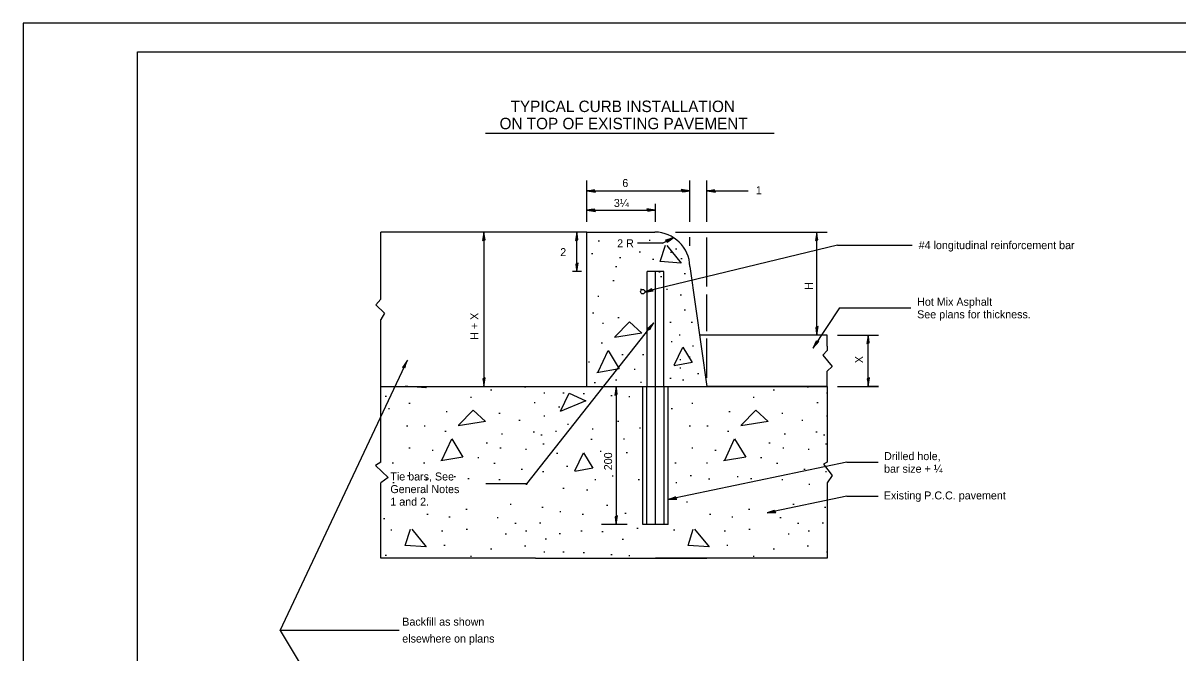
# Model space of a CAD drawing. Extents: x 0 to 2.83, y 0 to 1.83.
# Drawn here: x 0 to 1.683, y 0.916 to 1.833 of the extents above; entities that cross this region are included whole.
import ezdxf

# ---------------------------------------------------------------- set-up
doc = ezdxf.new("R2010")
doc.units = 0
for name, color, linetype in [('RD_Pr_Roadway_Dimensions', 7, 'Continuous'), ('RD_Pr_Roadway_Notes', 7, 'Continuous'), ('SH_General_Details', 7, 'Continuous'), ('SH_Printer_Plotting_Border', 7, 'Continuous')]:
    doc.layers.add(name, color=color, linetype=linetype)

msp = doc.modelspace()

# ---------------------------------------------------------------- linework, layer by layer
at = {"layer": 'RD_Pr_Roadway_Dimensions'}
for p, q in [((0.8217, 1.5438), (0.8217, 1.6038)), ((0.9718, 1.5438), (0.9718, 1.6038)), ((0.9967, 1.5438), (0.9967, 1.6038)), ((0.8217, 1.5888), (0.9718, 1.5888)), ((0.9967, 1.5888), (1.0567, 1.5888)), ((0.9216, 1.5438), (0.9216, 1.5701)), ((0.8217, 1.5608), (0.9216, 1.5608)), ((0.6716, 1.5288), (0.6716, 1.3037)), ((0.8069, 1.4712), (0.8069, 1.5288)), ((0.9319, 1.5126), (0.9481, 1.5207)), ((1.1567, 1.3787), (1.1567, 1.5288)), ((0.9319, 1.5126), (0.8955, 1.5126)), ((0.8138, 1.4712), (0.8009, 1.4712)), ((1.1867, 1.3787), (1.2467, 1.3787)), ((1.2317, 1.3037), (1.2317, 1.3787)), ((0.8643, 1.3037), (0.8643, 1.1027)), ((1.1867, 1.3037), (1.2467, 1.3037)), ((1.2467, 1.3037), (1.2317, 1.3037)), ((0.8664, 1.2532), (0.8682, 1.2532)), ((0.8802, 1.1027), (0.843, 1.1027))]:
    msp.add_line(p, q, dxfattribs=at)
for points in [[(0.8332, 1.5886), (0.8328, 1.5904), (0.8279, 1.5896), (0.8217, 1.5888), (0.8284, 1.5879), (0.8342, 1.5869), (0.8332, 1.5886), (0.8327, 1.5898), (0.8259, 1.5888), (0.8333, 1.5875), (0.8322, 1.589), (0.8291, 1.5888), (0.8321, 1.5883)], [(0.9603, 1.589), (0.9607, 1.5873), (0.9655, 1.588), (0.9718, 1.5888), (0.9651, 1.5897), (0.9593, 1.5908), (0.9603, 1.589), (0.9608, 1.5878), (0.9676, 1.5888), (0.9602, 1.5901), (0.9613, 1.5887), (0.9644, 1.5889), (0.9614, 1.5893)], [(1.0082, 1.5886), (1.0078, 1.5904), (1.0029, 1.5896), (0.9967, 1.5888), (1.0033, 1.5879), (1.0092, 1.5869), (1.0082, 1.5886), (1.0076, 1.5898), (1.0009, 1.5888), (1.0083, 1.5875), (1.0072, 1.589), (1.0041, 1.5888), (1.0071, 1.5883)], [(0.8332, 1.5607), (0.8328, 1.5624), (0.8279, 1.5616), (0.8217, 1.5608), (0.8284, 1.5599), (0.8342, 1.5589), (0.8332, 1.5607), (0.8327, 1.5618), (0.8259, 1.5608), (0.8333, 1.5595), (0.8322, 1.561), (0.8291, 1.5608), (0.8321, 1.5603)], [(0.9102, 1.561), (0.9105, 1.5593), (0.9154, 1.56), (0.9216, 1.5608), (0.915, 1.5618), (0.9091, 1.5628), (0.9102, 1.561), (0.9107, 1.5599), (0.9174, 1.5608), (0.91, 1.5621), (0.9111, 1.5607), (0.9142, 1.5609), (0.9113, 1.5613)], [(0.6715, 1.5173), (0.6732, 1.5177), (0.6724, 1.5225), (0.6716, 1.5288), (0.6707, 1.5221), (0.6697, 1.5163), (0.6715, 1.5173), (0.6726, 1.5178), (0.6716, 1.5246), (0.6703, 1.5172), (0.6718, 1.5183), (0.6716, 1.5214), (0.6711, 1.5184)], [(0.8068, 1.5173), (0.8085, 1.5177), (0.8078, 1.5225), (0.8069, 1.5288), (0.806, 1.5221), (0.805, 1.5163), (0.8068, 1.5173), (0.8079, 1.5178), (0.8069, 1.5246), (0.8056, 1.5172), (0.8071, 1.5183), (0.8069, 1.5214), (0.8064, 1.5184)], [(0.9377, 1.5157), (0.9388, 1.5143), (0.9428, 1.5172), (0.9481, 1.5207), (0.9417, 1.5185), (0.936, 1.5168), (0.9377, 1.5157), (0.9387, 1.5149), (0.9443, 1.5188), (0.9371, 1.5167), (0.9387, 1.5159), (0.9414, 1.5174), (0.9385, 1.5165)], [(1.1565, 1.5173), (1.1582, 1.5177), (1.1575, 1.5225), (1.1567, 1.5288), (1.1557, 1.5221), (1.1547, 1.5163), (1.1565, 1.5173), (1.1576, 1.5178), (1.1566, 1.5246), (1.1553, 1.5172), (1.1568, 1.5183), (1.1566, 1.5214), (1.1561, 1.5184)], [(0.8071, 1.4826), (0.8054, 1.4822), (0.8061, 1.4774), (0.8069, 1.4712), (0.8079, 1.4778), (0.8089, 1.4837), (0.8071, 1.4826), (0.806, 1.4821), (0.807, 1.4753), (0.8083, 1.4828), (0.8068, 1.4817), (0.807, 1.4785), (0.8075, 1.4815)], [(1.1568, 1.3902), (1.1551, 1.3898), (1.1558, 1.385), (1.1567, 1.3787), (1.1576, 1.3854), (1.1586, 1.3912), (1.1568, 1.3902), (1.1557, 1.3897), (1.1567, 1.3829), (1.158, 1.3903), (1.1565, 1.3892), (1.1567, 1.3861), (1.1572, 1.3891)], [(1.2315, 1.3672), (1.2332, 1.3676), (1.2325, 1.3725), (1.2317, 1.3787), (1.2308, 1.372), (1.2297, 1.3662), (1.2315, 1.3672), (1.2327, 1.3677), (1.2317, 1.3745), (1.2304, 1.3671), (1.2318, 1.3682), (1.2316, 1.3713), (1.2312, 1.3683)], [(0.6718, 1.3152), (0.6701, 1.3148), (0.6708, 1.3099), (0.6716, 1.3037), (0.6725, 1.3103), (0.6736, 1.3162), (0.6718, 1.3152), (0.6707, 1.3146), (0.6716, 1.3079), (0.6729, 1.3153), (0.6715, 1.3142), (0.6717, 1.3111), (0.6721, 1.3141)], [(1.2319, 1.3152), (1.2301, 1.3148), (1.2309, 1.3099), (1.2317, 1.3037), (1.2326, 1.3103), (1.2336, 1.3162), (1.2319, 1.3152), (1.2307, 1.3146), (1.2317, 1.3079), (1.233, 1.3153), (1.2315, 1.3142), (1.2317, 1.3111), (1.2322, 1.3141)], [(0.8641, 1.2922), (0.8658, 1.2926), (0.8651, 1.2974), (0.8643, 1.3037), (0.8634, 1.297), (0.8623, 1.2912), (0.8641, 1.2922), (0.8652, 1.2927), (0.8643, 1.2995), (0.863, 1.2921), (0.8644, 1.2932), (0.8642, 1.2963), (0.8638, 1.2933)], [(0.8644, 1.1142), (0.8627, 1.1138), (0.8635, 1.1089), (0.8643, 1.1027), (0.8652, 1.1094), (0.8662, 1.1152), (0.8644, 1.1142), (0.8633, 1.1137), (0.8643, 1.1069), (0.8656, 1.1143), (0.8641, 1.1132), (0.8643, 1.1101), (0.8648, 1.1131)]]:
    msp.add_lwpolyline(points, dxfattribs=at)
at = {"layer": 'RD_Pr_Roadway_Notes'}
for p, q in [((1.0948, 1.6724), (0.6737, 1.6724)), ((1.1867, 1.5099), (0.9075, 1.442)), ((1.1867, 1.5099), (1.2956, 1.5099)), ((1.1897, 1.4186), (1.1512, 1.3598)), ((1.1897, 1.4186), (1.2938, 1.4186)), ((0.7343, 1.162), (0.919, 1.3966)), ((0.3748, 0.948), (0.56, 1.3421)), ((1.2003, 1.1936), (0.9402, 1.1391)), ((1.2003, 1.1936), (1.2463, 1.1936)), ((0.7343, 1.162), (0.6743, 1.162)), ((1.2003, 1.1439), (1.0843, 1.1195)), ((1.2003, 1.1439), (1.2463, 1.1439)), ((0.5482, 0.948), (0.3748, 0.948)), ((0.3748, 0.948), (0.563, 0.6362))]:
    msp.add_line(p, q, dxfattribs=at)
for points in [[(0.9166, 1.4447), (0.9157, 1.4461), (0.9113, 1.4438), (0.9057, 1.441), (0.9123, 1.4424), (0.9181, 1.4433), (0.9166, 1.4447), (0.9157, 1.4456), (0.9097, 1.4424), (0.9171, 1.4436), (0.9156, 1.4446), (0.9127, 1.4434), (0.9157, 1.444)], [(0.9117, 1.3876), (0.9133, 1.3869), (0.9158, 1.3912), (0.919, 1.3966), (0.9141, 1.3919), (0.9097, 1.3879), (0.9117, 1.3876), (0.913, 1.3874), (0.9164, 1.3933), (0.9108, 1.3883), (0.9126, 1.3882), (0.9144, 1.3908), (0.9122, 1.3887)], [(1.1577, 1.3693), (1.156, 1.3699), (1.154, 1.3655), (1.1512, 1.3598), (1.1557, 1.3649), (1.1597, 1.3692), (1.1577, 1.3693), (1.1564, 1.3695), (1.1535, 1.3633), (1.1587, 1.3688), (1.1569, 1.3687), (1.1553, 1.366), (1.1573, 1.3682)], [(0.5549, 1.3318), (0.5567, 1.3314), (0.558, 1.3361), (0.56, 1.3421), (0.5563, 1.3365), (0.5529, 1.3316), (0.5549, 1.3318), (0.5562, 1.3318), (0.5582, 1.3383), (0.5539, 1.3322), (0.5556, 1.3325), (0.5568, 1.3354), (0.5551, 1.3329)], [(0.9515, 1.1412), (0.9508, 1.1428), (0.9462, 1.1411), (0.9402, 1.1391), (0.947, 1.1395), (0.9529, 1.1397), (0.9515, 1.1412), (0.9508, 1.1422), (0.9443, 1.1399), (0.9519, 1.1402), (0.9505, 1.1414), (0.9475, 1.1405), (0.9505, 1.1407)], [(1.0955, 1.1217), (1.0948, 1.1233), (1.0902, 1.1216), (1.0843, 1.1195), (1.091, 1.12), (1.0969, 1.1202), (1.0955, 1.1217), (1.0948, 1.1227), (1.0884, 1.1204), (1.0959, 1.1206), (1.0945, 1.1218), (1.0915, 1.121), (1.0945, 1.1212)]]:
    msp.add_lwpolyline(points, dxfattribs=at)
at = {"layer": 'SH_General_Details'}
for p, q in [((0, 1.8333), (0, 0)), ((2.8333, 1.8333), (0, 1.8333)), ((0.8217, 1.5288), (0.5216, 1.5288)), ((0.5216, 1.4312), (0.5216, 1.5288)), ((0.8217, 1.3037), (0.8217, 1.5288)), ((0.8217, 1.5288), (0.9207, 1.5288)), ((0.8383, 1.5162), (0.8401, 1.5162)), ((0.9123, 1.517), (0.9141, 1.517)), ((0.9508, 1.5288), (1.1717, 1.5288)), ((0.9718, 1.5087), (0.9718, 1.5213)), ((0.9967, 1.4497), (0.9967, 1.5209)), ((0.898, 1.5002), (0.8998, 1.5002)), ((0.9434, 1.4994), (0.9452, 1.4994)), ((0.951, 1.5044), (0.9528, 1.5044)), ((0.8283, 1.4977), (0.8301, 1.4977)), ((0.8694, 1.4918), (0.8712, 1.4918)), ((0.9174, 1.4893), (0.9192, 1.4893)), ((0.9586, 1.4901), (0.9604, 1.4901)), ((0.9718, 1.4787), (0.9718, 1.4817)), ((0.8636, 1.4784), (0.8654, 1.4784)), ((0.9093, 1.3037), (0.9093, 1.4712)), ((0.9339, 1.4712), (0.9093, 1.4712)), ((0.9216, 1.3037), (0.9216, 1.4712)), ((0.9266, 1.4708), (0.9284, 1.4708)), ((0.9339, 1.3037), (0.9339, 1.4712)), ((0.9636, 1.4683), (0.9654, 1.4683)), ((0.9718, 1.4787), (0.9967, 1.3037)), ((0.8594, 1.4582), (0.8612, 1.4582)), ((0.9291, 1.4641), (0.9309, 1.4641)), ((0.5216, 1.4312), (0.514, 1.4228)), ((0.8375, 1.4355), (0.8393, 1.4355)), ((0.8997, 1.4456), (0.9015, 1.4456)), ((0.9375, 1.4456), (0.9393, 1.4456)), ((0.9577, 1.4372), (0.9595, 1.4372)), ((0.9967, 1.3844), (0.9967, 1.4376)), ((0.514, 1.4228), (0.5267, 1.4108)), ((0.9636, 1.4153), (0.9654, 1.4153)), ((0.5267, 1.4108), (0.5216, 1.4012)), ((0.5216, 1.3037), (0.5216, 1.4012)), ((0.8299, 1.4111), (0.8317, 1.4111)), ((0.8669, 1.4044), (0.8687, 1.4044)), ((0.9426, 1.3977), (0.9444, 1.3977)), ((0.9737, 1.3977), (0.9755, 1.3977)), ((0.8442, 1.396), (0.846, 1.396)), ((0.8424, 1.3672), (0.8442, 1.3672)), ((0.9443, 1.3691), (0.9461, 1.3691)), ((0.956, 1.3792), (0.9578, 1.3792)), ((1.1717, 1.3787), (0.9859, 1.3787)), ((0.9967, 1.3165), (0.9967, 1.3737)), ((1.1717, 1.3787), (1.1567, 1.3787)), ((1.1717, 1.3625), (1.1717, 1.3787)), ((0.8728, 1.3506), (0.8746, 1.3506)), ((0.9028, 1.3504), (0.9046, 1.3504)), ((0.9703, 1.3472), (0.9721, 1.3472)), ((0.9754, 1.3632), (0.9772, 1.3632)), ((1.1717, 1.3562), (1.1654, 1.3493)), ((1.1654, 1.3493), (1.1792, 1.3331)), ((1.1717, 1.3625), (1.1717, 1.3562)), ((0.8238, 1.3399), (0.8256, 1.3399)), ((0.9569, 1.343), (0.9587, 1.343)), ((0.9569, 1.3312), (0.9587, 1.3312)), ((1.1792, 1.3331), (1.1717, 1.3262)), ((0.8636, 1.3136), (0.8654, 1.3136)), ((0.8904, 1.3291), (0.8922, 1.3291)), ((0.9426, 1.3161), (0.9444, 1.3161)), ((0.9611, 1.3136), (0.9629, 1.3136)), ((0.9829, 1.3228), (0.9847, 1.3228)), ((1.1717, 1.3232), (1.1717, 1.3262)), ((1.1717, 1.3037), (1.1717, 1.3232)), ((0.5216, 1.3037), (0.7467, 1.3037)), ((0.5216, 1.1935), (0.5216, 1.3037)), ((0.6812, 1.2989), (0.683, 1.2989)), ((0.7308, 1.3031), (0.7325, 1.3031)), ((0.7467, 1.3037), (0.9967, 1.3037)), ((0.8325, 1.3094), (0.8343, 1.3094)), ((0.8997, 1.3102), (0.9015, 1.3102)), ((0.903, 1.1027), (0.903, 1.3037)), ((0.909, 1.1027), (0.909, 1.3037)), ((0.9216, 1.1027), (0.9216, 1.3037)), ((0.9342, 1.1027), (0.9342, 1.3037)), ((0.9402, 1.1027), (0.9402, 1.3037)), ((1.1717, 1.3037), (0.9967, 1.3037)), ((0.9967, 1.3037), (1.1717, 1.3037)), ((1.0933, 1.2989), (1.0951, 1.2989)), ((1.1428, 1.3031), (1.1446, 1.3031)), ((1.1717, 1.3037), (1.1717, 1.2007)), ((0.5279, 1.2896), (0.5297, 1.2896)), ((0.5624, 1.2797), (0.5642, 1.2797)), ((0.6518, 1.2881), (0.6536, 1.2881)), ((0.7446, 1.2803), (0.7464, 1.2803)), ((0.7587, 1.2944), (0.7605, 1.2944)), ((0.7866, 1.2944), (0.7884, 1.2944)), ((0.8163, 1.2935), (0.8181, 1.2935)), ((0.8568, 1.2905), (0.8586, 1.2905)), ((0.8826, 1.2893), (0.8844, 1.2893)), ((0.9745, 1.2797), (0.9763, 1.2797)), ((1.0639, 1.2881), (1.0657, 1.2881)), ((1.1567, 1.2803), (1.1585, 1.2803)), ((0.5324, 1.2719), (0.5342, 1.2719)), ((0.6164, 1.2674), (0.6182, 1.2674)), ((0.6935, 1.265), (0.6953, 1.265)), ((0.7803, 1.2743), (0.7821, 1.2743)), ((0.9445, 1.2719), (0.9462, 1.2719)), ((1.0285, 1.2674), (1.0303, 1.2674)), ((1.1056, 1.265), (1.1074, 1.265)), ((0.5588, 1.2463), (0.5606, 1.2463)), ((0.5843, 1.2463), (0.5861, 1.2463)), ((0.7226, 1.2548), (0.7244, 1.2548)), ((0.7587, 1.2608), (0.7605, 1.2608)), ((0.7932, 1.2487), (0.795, 1.2487)), ((0.9709, 1.2463), (0.9727, 1.2463)), ((0.9964, 1.2463), (0.9982, 1.2463)), ((1.1347, 1.2548), (1.1365, 1.2548)), ((0.6146, 1.2385), (0.6164, 1.2385)), ((0.6971, 1.2346), (0.6989, 1.2346)), ((0.7434, 1.2379), (0.7452, 1.2379)), ((0.7545, 1.2331), (0.7563, 1.2331)), ((0.7758, 1.2385), (0.7776, 1.2385)), ((0.8292, 1.2421), (0.831, 1.2421)), ((0.8982, 1.2433), (0.9, 1.2433)), ((1.0267, 1.2385), (1.0285, 1.2385)), ((1.1092, 1.2346), (1.111, 1.2346)), ((1.1555, 1.2379), (1.1572, 1.2379)), ((1.1666, 1.2331), (1.1684, 1.2331)), ((0.5624, 1.2142), (0.5642, 1.2142)), ((0.6749, 1.2217), (0.6767, 1.2217)), ((0.695, 1.2142), (0.6968, 1.2142)), ((0.732, 1.2124), (0.7338, 1.2124)), ((0.7575, 1.2202), (0.7593, 1.2202)), ((0.8274, 1.2271), (0.8292, 1.2271)), ((0.8748, 1.2277), (0.8766, 1.2277)), ((0.9745, 1.2142), (0.9763, 1.2142)), ((1.087, 1.2217), (1.0888, 1.2217)), ((1.1071, 1.2142), (1.1089, 1.2142)), ((1.144, 1.2124), (1.1458, 1.2124)), ((1.1696, 1.2202), (1.1714, 1.2202)), ((0.596, 1.2112), (0.5978, 1.2112)), ((0.6626, 1.2004), (0.6644, 1.2004)), ((0.7773, 1.2067), (0.7791, 1.2067)), ((0.8409, 1.2097), (0.8427, 1.2097)), ((0.879, 1.2076), (0.8808, 1.2076)), ((1.0081, 1.2112), (1.0099, 1.2112)), ((1.0747, 1.2004), (1.0765, 1.2004)), ((1.1717, 1.2007), (1.1717, 1.1935)), ((0.5216, 1.1935), (0.5134, 1.1887)), ((0.5134, 1.1887), (0.5321, 1.1713)), ((0.5378, 1.1926), (0.5396, 1.1926)), ((0.5837, 1.1926), (0.5855, 1.1926)), ((0.686, 1.192), (0.6878, 1.192)), ((0.7259, 1.1833), (0.7278, 1.1833)), ((0.7572, 1.18), (0.759, 1.18)), ((0.792, 1.1875), (0.7938, 1.1875)), ((0.9499, 1.1926), (0.9517, 1.1926)), ((0.9958, 1.1926), (0.9976, 1.1926)), ((1.0981, 1.192), (1.0999, 1.192)), ((1.138, 1.1833), (1.1398, 1.1833)), ((1.1717, 1.1935), (1.1666, 1.1905)), ((1.1666, 1.1905), (1.1792, 1.1743)), ((1.1693, 1.18), (1.1711, 1.18)), ((0.5321, 1.1713), (0.5216, 1.1635)), ((0.5216, 1.0537), (0.5216, 1.1635)), ((0.539, 1.1641), (0.5408, 1.1641)), ((0.5603, 1.174), (0.5621, 1.174)), ((0.587, 1.1692), (0.5888, 1.1692)), ((0.6284, 1.1725), (0.6302, 1.1725)), ((0.6482, 1.1695), (0.65, 1.1695)), ((0.6935, 1.168), (0.6953, 1.168)), ((0.7329, 1.1614), (0.7347, 1.1614)), ((0.8331, 1.168), (0.8349, 1.168)), ((0.8583, 1.1734), (0.8601, 1.1734)), ((0.8964, 1.168), (0.8982, 1.168)), ((0.9511, 1.1641), (0.9529, 1.1641)), ((0.9724, 1.174), (0.9742, 1.174)), ((0.9991, 1.1692), (1.0009, 1.1692)), ((1.0405, 1.1725), (1.0423, 1.1725)), ((1.0603, 1.1695), (1.0621, 1.1695)), ((1.1056, 1.168), (1.1074, 1.168)), ((1.145, 1.1614), (1.1467, 1.1614)), ((1.1792, 1.1743), (1.1717, 1.1635)), ((1.1717, 1.1635), (1.1717, 1.159)), ((0.7866, 1.1554), (0.7884, 1.1554)), ((0.8211, 1.1533), (0.8229, 1.1533)), ((1.1717, 1.159), (1.1717, 1.0537)), ((0.5546, 1.1359), (0.5564, 1.1359)), ((0.7097, 1.1323), (0.7115, 1.1323)), ((0.756, 1.1278), (0.7578, 1.1278)), ((0.8502, 1.1308), (0.852, 1.1308)), ((0.9667, 1.1359), (0.9685, 1.1359)), ((1.1218, 1.1323), (1.1236, 1.1323)), ((1.1681, 1.1278), (1.1699, 1.1278)), ((0.5252, 1.1113), (0.527, 1.1113)), ((0.5885, 1.1176), (0.5903, 1.1176)), ((0.6206, 1.1137), (0.6224, 1.1137)), ((0.6452, 1.1248), (0.647, 1.1248)), ((0.6908, 1.1128), (0.6926, 1.1128)), ((0.7821, 1.1215), (0.7839, 1.1215)), ((0.8148, 1.1176), (0.8166, 1.1176)), ((0.8769, 1.1191), (0.8787, 1.1191)), ((1.0006, 1.1176), (1.0024, 1.1176)), ((1.0327, 1.1137), (1.0345, 1.1137)), ((1.0573, 1.1248), (1.0591, 1.1248)), ((1.1029, 1.1128), (1.1047, 1.1128)), ((0.5357, 1.0951), (0.5375, 1.0951)), ((0.6458, 1.096), (0.6476, 1.096)), ((0.7166, 1.1044), (0.7184, 1.1044)), ((0.7527, 1.1053), (0.7545, 1.1053)), ((0.8946, 1.0972), (0.8964, 1.0972)), ((0.9402, 1.1027), (0.903, 1.1027)), ((0.9477, 1.0951), (0.9496, 1.0951)), ((1.0579, 1.096), (1.0597, 1.096)), ((1.1287, 1.1044), (1.1305, 1.1044)), ((1.1648, 1.1053), (1.1666, 1.1053)), ((0.6098, 1.0936), (0.6116, 1.0936)), ((0.7028, 1.0891), (0.7046, 1.0891)), ((0.7323, 1.0936), (0.7341, 1.0936)), ((0.7608, 1.0819), (0.7626, 1.0819)), ((0.7815, 1.0894), (0.7833, 1.0894)), ((0.813, 1.0936), (0.8148, 1.0936)), ((0.8436, 1.0927), (0.8454, 1.0927)), ((0.8733, 1.0813), (0.8751, 1.0813)), ((1.0219, 1.0936), (1.0237, 1.0936)), ((1.1149, 1.0891), (1.1167, 1.0891)), ((1.1443, 1.0936), (1.1461, 1.0936)), ((0.6134, 1.0726), (0.6152, 1.0726)), ((0.6812, 1.0672), (0.683, 1.0672)), ((0.7308, 1.0714), (0.7325, 1.0714)), ((0.7587, 1.0627), (0.7605, 1.0627)), ((0.7866, 1.0627), (0.7884, 1.0627)), ((0.8163, 1.0618), (0.8181, 1.0618)), ((1.0255, 1.0726), (1.0273, 1.0726)), ((1.0933, 1.0672), (1.0951, 1.0672)), ((1.1428, 1.0714), (1.1446, 1.0714)), ((0.7467, 1.0537), (0.5216, 1.0537)), ((0.5279, 1.0579), (0.5297, 1.0579)), ((0.6518, 1.0564), (0.6536, 1.0564)), ((0.7467, 1.0537), (0.9967, 1.0537)), ((0.8568, 1.0588), (0.8586, 1.0588)), ((0.8826, 1.0576), (0.8844, 1.0576)), ((1.1717, 1.0537), (0.9216, 1.0537)), ((1.1717, 1.0537), (0.9967, 1.0537)), ((1.0639, 1.0564), (1.0657, 1.0564))]:
    msp.add_line(p, q, dxfattribs=at)
msp.add_lwpolyline([(0.1667, 1.7917), (2.7917, 1.7917), (2.7917, 0.0417), (0.1667, 0.0417)], close=True, dxfattribs=at)
for points in [[(0.938, 1.5093), (0.9593, 1.4835), (0.9287, 1.4859), (0.9362, 1.5096)], [(0.8622, 1.3762), (0.8838, 1.3978), (0.9018, 1.3813), (0.8619, 1.3753)], [(0.8382, 1.3252), (0.8526, 1.3564), (0.8688, 1.3293), (0.8364, 1.3239)], [(0.9489, 1.3348), (0.9615, 1.3609), (0.975, 1.3387), (0.9489, 1.3339)], [(0.5876, 1.3016), (0.5609, 1.3037), (0.557, 1.304)], [(0.5861, 1.3037), (0.5876, 1.3016)], [(0.783, 1.2678), (0.7959, 1.2942), (0.8199, 1.2831), (0.7827, 1.2672)], [(1.1708, 1.2944), (1.1717, 1.2944)], [(0.6344, 1.2476), (0.656, 1.2692), (0.674, 1.2527), (0.6341, 1.2466)], [(1.0465, 1.2476), (1.0681, 1.2692), (1.0861, 1.2527), (1.0462, 1.2466)], [(1.1708, 1.2608), (1.1717, 1.2608)], [(0.6104, 1.1965), (0.6248, 1.2277), (0.641, 1.2007), (0.6086, 1.1953)], [(1.0225, 1.1965), (1.0369, 1.2277), (1.0531, 1.2007), (1.0207, 1.1953)], [(0.8043, 1.1809), (0.8169, 1.207), (0.8304, 1.1848), (0.8043, 1.18)], [(0.5663, 1.0957), (0.5876, 1.0699), (0.557, 1.0723), (0.5645, 1.096)], [(0.9784, 1.0957), (0.9997, 1.0699), (0.9691, 1.0723), (0.9766, 1.096)], [(1.1708, 1.0627), (1.1717, 1.0627)]]:
    msp.add_lwpolyline(points, dxfattribs=at)
msp.add_circle((0.9031, 1.4419), 0.00323, dxfattribs=at)
msp.add_arc((0.9202, 1.4772), 0.0516, 1.6589, 89.3602, dxfattribs=at)
at = {"layer": 'SH_Printer_Plotting_Border'}
msp.add_lwpolyline([(0, 0), (2.8333, 0), (2.8333, 1.8333), (0, 1.8333)], close=True, dxfattribs=at)

# ---------------------------------------------------------------- texts
at = {"layer": 'RD_Pr_Roadway_Dimensions'}
for s, height, p in [('6', 0.0117, (0.8733, 1.5944)), ('1', 0.0117, (1.0679, 1.5839)), ('3¼', 0.01167, (0.861, 1.5654)), ('2 R', 0.01167, (0.8658, 1.5066)), ('2', 0.0117, (0.7828, 1.4937))]:
    msp.add_text(s, height=height, dxfattribs=at).set_placement(p)
for s, height, p in [('H', 0.0117, (1.151, 1.4448)), ('H + X', 0.01167, (0.6637, 1.3718)), ('X', 0.0117, (1.2242, 1.3377)), ('200', 0.01167, (0.8584, 1.1817))]:
    msp.add_text(s, height=height, rotation=90, dxfattribs=at).set_placement(p)
at = {"layer": 'RD_Pr_Roadway_Notes'}
for s, height, p in [('TYPICAL CURB INSTALLATION', 0.016667, (0.7105, 1.7037)), ('ON TOP OF EXISTING PAVEMENT', 0.016667, (0.6944, 1.6787)), ('#4 longitudinal reinforcement bar', 0.011667, (1.3052, 1.5039)), ('Hot Mix Asphalt', 0.011667, (1.303, 1.4214)), ('See plans for thickness.', 0.011667, (1.303, 1.4031)), ('Drilled hole, ', 0.011667, (1.2548, 1.1965)), ('Tie bars, See', 0.011667, (0.5352, 1.1668)), ('bar size + ¼', 0.011667, (1.2548, 1.1781)), ('General Notes ', 0.011667, (0.5352, 1.1484)), ('Existing P.C.C. pavement', 0.011667, (1.2544, 1.1392)), ('1 and 2.', 0.01167, (0.5352, 1.1301)), ('Backfill as shown', 0.011667, (0.5526, 0.9552)), ('elsewhere on plans', 0.011667, (0.5526, 0.9306))]:
    msp.add_text(s, height=height, dxfattribs=at).set_placement(p)

doc.saveas('drawing.dxf')
